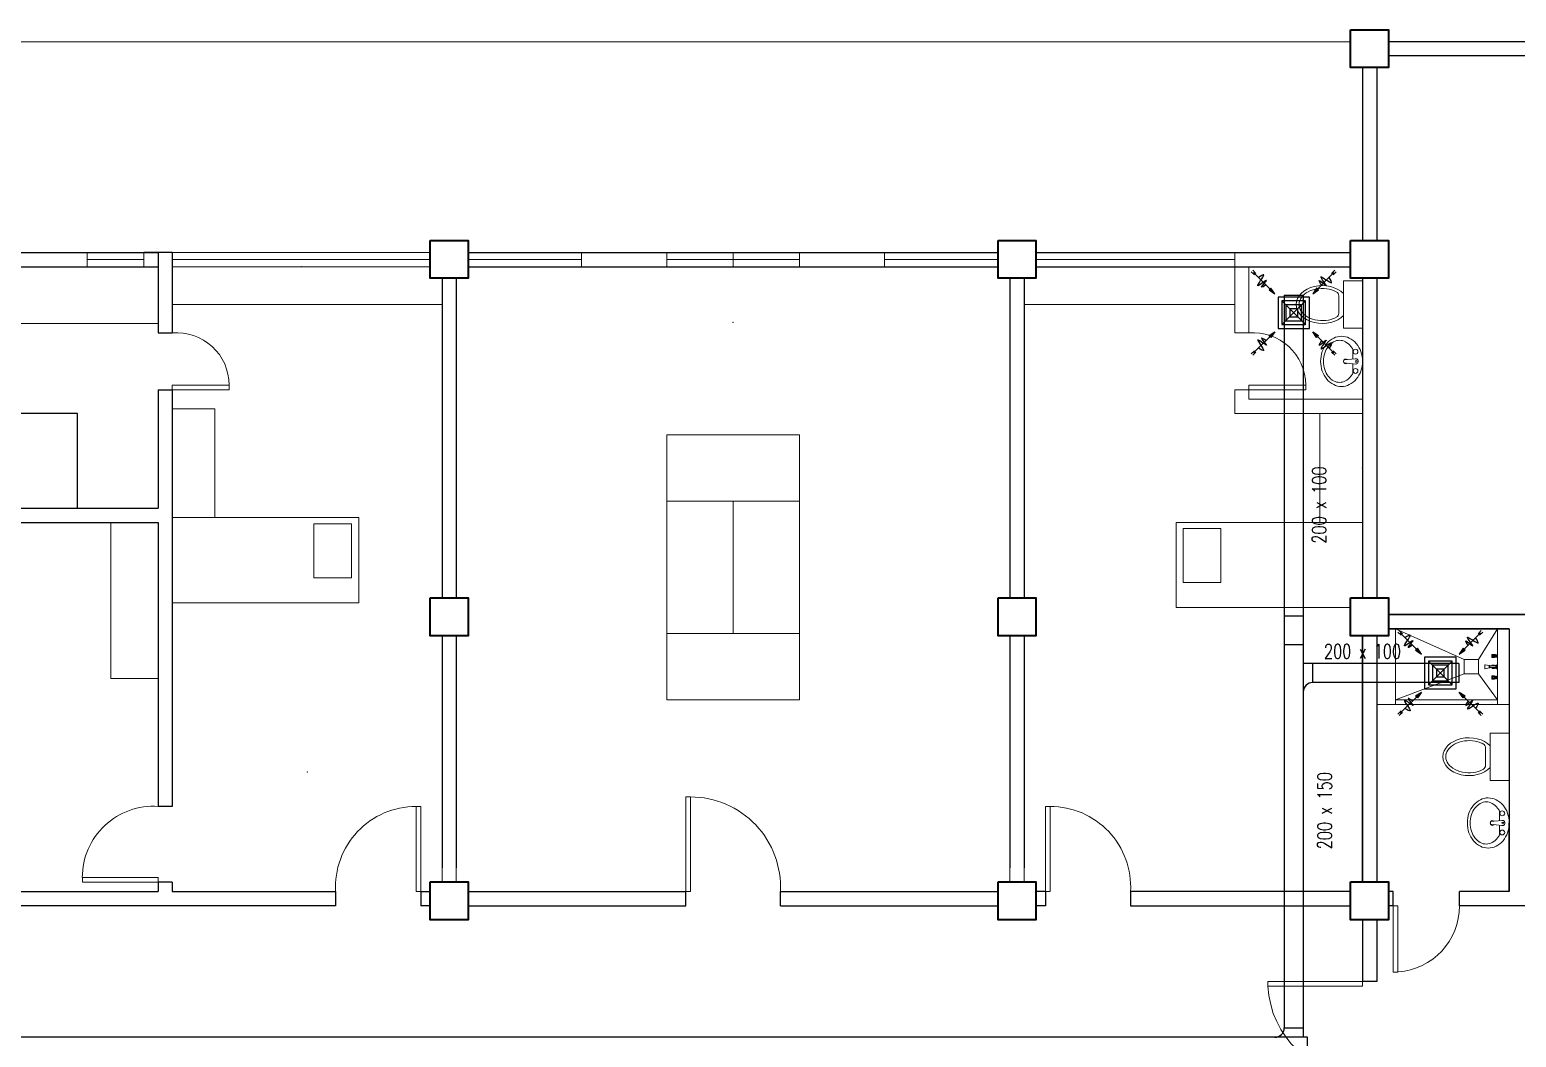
# Model space of a CAD drawing. Header units: millimetres. Extents: x 3 to 434, y 1 to 233.
# Drawn here: x 31.11 to 46.82, y 137.78 to 148.42 of the extents above; entities that cross this region are included whole.
import ezdxf

# ---------------------------------------------------------------- set-up
doc = ezdxf.new("R2010")
doc.units = ezdxf.units.MM
doc.header["$MEASUREMENT"] = 0
for name, color, linetype in [('AIR', 7, 'Continuous'), ('AIR-00', 8, 'Continuous'), ('AIR-03', 30, 'Continuous'), ('ducting label', 7, 'Continuous'), ('exhaust', 1, 'Continuous')]:
    doc.layers.add(name, color=color, linetype=linetype)
doc.styles.add('Arch-Dim', font='simplex.shx', dxfattribs={"width": 0.75})

# ---------------------------------------------------------------- blocks, each defined once
blk = doc.blocks.new('GRILL-C-IN')
at = {"layer": 'AIR-00', "ltscale": 3}
for p, q in [((-0.623, 0.601), (-0.674, 0.651)), ((-0.601, 0.623), (-0.651, 0.674)), ((-0.637, 0.637), (-0.3, 0.3)), ((0.637, 0.637), (0.3, 0.3)), ((0.601, 0.623), (0.651, 0.674)), ((0.623, 0.601), (0.674, 0.651)), ((-0.637, -0.637), (-0.3, -0.3)), ((0.637, -0.637), (0.3, -0.3)), ((-0.623, -0.601), (-0.674, -0.651)), ((-0.601, -0.623), (-0.651, -0.674)), ((0.601, -0.623), (0.651, -0.674)), ((0.623, -0.601), (0.674, -0.651))]:
    blk.add_line(p, q, dxfattribs=at)
at = {"layer": 'AIR-00', "color": 50}
for p, q in [((-0.188, 0.187), (0.187, -0.188)), ((0.187, 0.187), (-0.188, -0.188))]:
    blk.add_line(p, q, dxfattribs=at)
at = {"layer": 'AIR-00', "ltscale": 3}
for points in [[(-0.362, 0.393), (-0.393, 0.362), (-0.3, 0.3)], [(0.393, 0.362), (0.362, 0.393), (0.3, 0.3)], [(-0.362, -0.393), (-0.393, -0.362), (-0.3, -0.3)], [(0.393, -0.362), (0.362, -0.393), (0.3, -0.3)]]:
    blk.add_lwpolyline(points, close=True, dxfattribs=at)
at = {"layer": 'AIR-00', "color": 50}
for points in [[(-0.188, -0.188), (0.187, -0.188), (0.187, 0.187), (-0.188, 0.187)], [(-0.125, -0.125), (0.125, -0.125), (0.125, 0.125), (-0.125, 0.125)], [(-0.062, -0.062), (0.062, -0.062), (0.062, 0.062), (-0.062, 0.062)]]:
    blk.add_lwpolyline(points, close=True, dxfattribs=at)
at = {"layer": 'AIR-00', "ltscale": 3}
for points in [[(-0.441, 0.441), (-0.512, 0.404), (-0.432, 0.514), (-0.568, 0.43), (-0.477, 0.6), (-0.561, 0.561)], [(0.441, 0.441), (0.404, 0.512), (0.514, 0.432), (0.43, 0.568), (0.6, 0.477), (0.561, 0.561)], [(-0.441, -0.441), (-0.512, -0.404), (-0.432, -0.514), (-0.568, -0.43), (-0.477, -0.6), (-0.561, -0.561)], [(0.441, -0.441), (0.404, -0.512), (0.514, -0.432), (0.43, -0.568), (0.6, -0.477), (0.561, -0.561)]]:
    blk.add_spline(points, degree=3, dxfattribs=at)
for points in [[(-0.3, 0.3), (-0.362, 0.393), (-0.393, 0.362)], [(0.3, 0.3), (0.393, 0.362), (0.362, 0.393)], [(-0.3, -0.3), (-0.362, -0.393), (-0.393, -0.362)], [(0.3, -0.3), (0.393, -0.362), (0.362, -0.393)]]:
    blk.add_solid(points, dxfattribs=at)
at = {"layer": 'AIR-03', "color": 6}
blk.add_lwpolyline([(-0.25, -0.25), (0.25, -0.25), (0.25, 0.25), (-0.25, 0.25)], close=True, dxfattribs=at)

msp = doc.modelspace()

# ---------------------------------------------------------------- linework, layer by layer
at = {"color": 8, "lineweight": 9}
for p, q in [((45.07, 148.288), (29.745, 148.288)), ((31.72, 145.913), (31.72, 146.063)), ((31.72, 145.988), (32.32, 145.988)), ((32.32, 145.913), (31.72, 145.913)), ((32.32, 146.063), (32.32, 145.913)), ((33.382, 146.063), (32.62, 146.063)), ((35.345, 145.99), (32.62, 145.99)), ((33.382, 145.913), (32.62, 145.913)), ((34.582, 146.063), (33.382, 146.063)), ((34.582, 145.913), (33.382, 145.913)), ((34.582, 146.063), (35.345, 146.063)), ((34.582, 145.913), (35.345, 145.913)), ((35.745, 146.063), (35.745, 146.063)), ((36.945, 145.988), (35.745, 145.99)), ((36.945, 146.063), (36.945, 145.913)), ((37.845, 145.913), (37.845, 146.063)), ((39.245, 145.988), (37.845, 145.988)), ((38.545, 145.913), (37.845, 145.913)), ((38.545, 146.063), (38.545, 145.913)), ((38.545, 146.063), (39.245, 146.063)), ((39.245, 146.063), (39.245, 145.913)), ((40.145, 146.063), (40.145, 145.913)), ((40.145, 145.988), (41.345, 145.988)), ((41.745, 146.063), (41.745, 146.063)), ((43.845, 145.988), (41.745, 145.99)), ((43.845, 145.913), (43.845, 146.063)), ((43.845, 145.913), (43.995, 145.913)), ((44.995, 145.763), (45.195, 145.763)), ((44.995, 145.263), (44.995, 145.763)), ((45.195, 145.79), (45.195, 144.513)), ((45.195, 145.763), (45.195, 145.263)), ((44.945, 145.423), (44.945, 145.604)), ((32.47, 145.313), (30.97, 145.313)), ((45.195, 145.263), (44.995, 145.263)), ((44.997, 144.928), (45.119, 144.941)), ((44.997, 144.899), (45.119, 144.885)), ((45.545, 142.088), (45.545, 141.288)), ((46.62, 142.088), (46.62, 141.288)), ((46.488, 141.669), (46.488, 141.707)), ((46.535, 141.7), (46.493, 141.709)), ((46.535, 141.676), (46.493, 141.667)), ((46.542, 141.7), (46.535, 141.7)), ((46.535, 141.7), (46.535, 141.676)), ((46.535, 141.7), (46.535, 141.676)), ((46.535, 141.676), (46.542, 141.676)), ((46.542, 141.676), (46.542, 141.7)), ((46.542, 141.696), (46.604, 141.696)), ((46.604, 141.68), (46.542, 141.68)), ((46.561, 141.815), (46.561, 141.789)), ((46.561, 141.815), (46.563, 141.815)), ((46.561, 141.789), (46.563, 141.789)), ((46.561, 141.701), (46.561, 141.696)), ((46.561, 141.701), (46.563, 141.701)), ((46.561, 141.68), (46.561, 141.675)), ((46.561, 141.675), (46.563, 141.675)), ((46.563, 141.815), (46.565, 141.818)), ((46.563, 141.815), (46.563, 141.789)), ((46.563, 141.789), (46.565, 141.785)), ((46.563, 141.701), (46.565, 141.705)), ((46.563, 141.701), (46.563, 141.696)), ((46.563, 141.68), (46.563, 141.675)), ((46.563, 141.675), (46.565, 141.671)), ((46.565, 141.818), (46.565, 141.785)), ((46.565, 141.818), (46.587, 141.818)), ((46.565, 141.785), (46.587, 141.785)), ((46.565, 141.705), (46.565, 141.696)), ((46.565, 141.705), (46.587, 141.705)), ((46.565, 141.68), (46.565, 141.671)), ((46.565, 141.671), (46.587, 141.671)), ((46.573, 141.815), (46.586, 141.815)), ((46.573, 141.808), (46.585, 141.808)), ((46.573, 141.796), (46.585, 141.796)), ((46.573, 141.789), (46.586, 141.789)), ((46.573, 141.701), (46.586, 141.701)), ((46.573, 141.675), (46.586, 141.675)), ((46.587, 141.818), (46.591, 141.816)), ((46.587, 141.815), (46.587, 141.808)), ((46.587, 141.788), (46.587, 141.796)), ((46.587, 141.785), (46.591, 141.787)), ((46.587, 141.705), (46.591, 141.703)), ((46.587, 141.701), (46.587, 141.696)), ((46.587, 141.675), (46.587, 141.68)), ((46.587, 141.671), (46.591, 141.674)), ((46.592, 141.816), (46.598, 141.816)), ((46.592, 141.788), (46.598, 141.788)), ((46.592, 141.702), (46.598, 141.702)), ((46.592, 141.674), (46.598, 141.674)), ((46.598, 141.816), (46.601, 141.815)), ((46.598, 141.816), (46.598, 141.788)), ((46.598, 141.788), (46.601, 141.788)), ((46.598, 141.702), (46.598, 141.696)), ((46.598, 141.702), (46.601, 141.701)), ((46.598, 141.68), (46.598, 141.674)), ((46.598, 141.674), (46.601, 141.675)), ((46.601, 141.815), (46.601, 141.788)), ((46.612, 141.813), (46.601, 141.813)), ((46.612, 141.79), (46.601, 141.79)), ((46.601, 141.701), (46.601, 141.696)), ((46.604, 141.699), (46.601, 141.699)), ((46.601, 141.68), (46.601, 141.675)), ((46.604, 141.677), (46.601, 141.677)), ((46.604, 141.671), (46.604, 141.705)), ((46.604, 141.705), (46.614, 141.705)), ((46.604, 141.696), (46.604, 141.68)), ((46.614, 141.671), (46.604, 141.671)), ((46.619, 141.819), (46.612, 141.815)), ((46.612, 141.815), (46.612, 141.788)), ((46.619, 141.785), (46.612, 141.788)), ((46.614, 141.705), (46.62, 141.717)), ((46.614, 141.671), (46.614, 141.705)), ((46.614, 141.705), (46.614, 141.671)), ((46.62, 141.659), (46.614, 141.671)), ((46.619, 141.819), (46.619, 141.785)), ((46.619, 141.819), (46.62, 141.819)), ((46.619, 141.785), (46.62, 141.785)), ((46.62, 141.819), (46.62, 141.785)), ((46.62, 141.717), (46.62, 141.659)), ((46.561, 141.587), (46.563, 141.587)), ((46.561, 141.587), (46.561, 141.561)), ((46.561, 141.561), (46.563, 141.561)), ((46.563, 141.587), (46.565, 141.591)), ((46.563, 141.587), (46.563, 141.561)), ((46.563, 141.561), (46.565, 141.558)), ((46.565, 141.591), (46.587, 141.591)), ((46.565, 141.591), (46.565, 141.558)), ((46.565, 141.558), (46.587, 141.558)), ((46.573, 141.587), (46.586, 141.587)), ((46.573, 141.58), (46.585, 141.58)), ((46.573, 141.568), (46.585, 141.568)), ((46.573, 141.561), (46.586, 141.561)), ((46.587, 141.591), (46.591, 141.589)), ((46.587, 141.588), (46.587, 141.58)), ((46.587, 141.561), (46.587, 141.569)), ((46.587, 141.558), (46.591, 141.56)), ((46.592, 141.588), (46.598, 141.588)), ((46.592, 141.56), (46.598, 141.56)), ((46.598, 141.588), (46.598, 141.56)), ((46.598, 141.588), (46.601, 141.588)), ((46.598, 141.56), (46.601, 141.561)), ((46.601, 141.588), (46.601, 141.561)), ((46.612, 141.586), (46.601, 141.586)), ((46.612, 141.563), (46.601, 141.563)), ((46.619, 141.591), (46.612, 141.588)), ((46.612, 141.588), (46.612, 141.561)), ((46.619, 141.557), (46.612, 141.561)), ((46.619, 141.591), (46.62, 141.591)), ((46.619, 141.591), (46.619, 141.557)), ((46.619, 141.557), (46.62, 141.557)), ((46.62, 141.591), (46.62, 141.557)), ((45.545, 141.288), (45.345, 141.288)), ((46.745, 140.988), (46.545, 140.988)), ((46.545, 140.988), (46.545, 140.488)), ((46.745, 140.488), (46.745, 140.988)), ((46.495, 140.829), (46.495, 140.648)), ((46.545, 140.488), (46.745, 140.488)), ((46.547, 140.053), (46.669, 140.066)), ((46.547, 140.024), (46.669, 140.01)), ((35.47, 139.415), (35.47, 139.563)), ((35.62, 139.415), (35.62, 139.563)), ((41.47, 139.415), (41.47, 139.563)), ((41.62, 139.415), (41.62, 139.563)), ((35.745, 139.313), (35.745, 139.313)), ((35.745, 139.163), (35.745, 139.163))]:
    msp.add_line(p, q, dxfattribs=at)
at = {"color": 8, "lineweight": 25}
for p, q in [((51.17, 148.288), (45.47, 148.288)), ((51.17, 148.138), (45.47, 148.138)), ((45.195, 148.015), (45.195, 146.19)), ((45.345, 148.015), (45.345, 146.19)), ((30.507, 146.063), (31.707, 146.063)), ((30.97, 145.913), (31.707, 145.913)), ((31.707, 146.063), (32.47, 146.063)), ((31.707, 145.913), (32.47, 145.913)), ((32.47, 146.063), (32.32, 146.063)), ((32.47, 146.063), (32.47, 145.213)), ((32.62, 146.063), (32.47, 146.063)), ((32.62, 146.063), (32.62, 145.213)), ((35.745, 146.063), (41.345, 146.063)), ((35.745, 145.913), (41.345, 145.913)), ((41.745, 146.063), (45.07, 146.063)), ((41.745, 145.913), (45.07, 145.913)), ((35.47, 145.79), (35.47, 142.415)), ((35.62, 145.79), (35.62, 142.415)), ((41.47, 145.79), (41.47, 142.415)), ((41.62, 145.79), (41.62, 142.415)), ((45.195, 145.79), (45.195, 142.415)), ((45.345, 145.79), (45.345, 142.415)), ((45.345, 145.79), (45.345, 142.415)), ((32.47, 145.213), (32.62, 145.213)), ((32.47, 144.613), (32.47, 143.363)), ((32.47, 144.613), (32.62, 144.613)), ((32.62, 144.613), (32.62, 140.213)), ((45.195, 144.363), (45.195, 142.415)), ((29.62, 143.363), (32.47, 143.363)), ((29.62, 143.213), (32.47, 143.213)), ((32.47, 143.213), (32.47, 140.213)), ((45.47, 142.238), (46.995, 142.238)), ((46.995, 142.238), (45.47, 142.238)), ((35.47, 142.015), (35.47, 139.563)), ((35.62, 142.015), (35.62, 139.563)), ((41.47, 142.015), (41.47, 139.563)), ((41.62, 142.015), (41.62, 139.563)), ((45.195, 142.015), (45.195, 139.415)), ((45.195, 139.415), (45.195, 142.015)), ((45.345, 142.015), (45.345, 139.415)), ((45.345, 142.015), (45.345, 139.415)), ((45.47, 142.088), (46.745, 142.088)), ((46.745, 142.088), (45.47, 142.088)), ((46.745, 142.088), (46.745, 139.313)), ((32.62, 140.213), (32.47, 140.213)), ((46.745, 139.313), (46.745, 140.038)), ((32.47, 139.413), (32.47, 139.313)), ((32.62, 139.413), (32.47, 139.413)), ((32.62, 139.413), (32.62, 139.313)), ((30.645, 139.313), (32.47, 139.313)), ((34.345, 139.163), (30.645, 139.163)), ((32.62, 139.313), (34.345, 139.313)), ((34.345, 139.313), (34.345, 139.163)), ((35.245, 139.313), (35.345, 139.313)), ((35.245, 139.313), (35.245, 139.163)), ((35.345, 139.163), (35.245, 139.163)), ((35.745, 139.313), (38.045, 139.313)), ((35.745, 139.163), (38.045, 139.163)), ((38.045, 139.163), (38.045, 139.313)), ((39.045, 139.313), (41.345, 139.313)), ((39.045, 139.163), (39.045, 139.313)), ((39.045, 139.163), (41.345, 139.163)), ((41.845, 139.313), (41.745, 139.313)), ((41.745, 139.313), (41.745, 139.313)), ((41.845, 139.163), (41.745, 139.163)), ((41.745, 139.163), (41.745, 139.163)), ((41.845, 139.313), (41.845, 139.163)), ((45.07, 139.313), (42.745, 139.313)), ((42.745, 139.313), (42.745, 139.163)), ((42.745, 139.163), (45.07, 139.163)), ((45.52, 139.313), (45.47, 139.313)), ((45.52, 139.163), (45.47, 139.163)), ((45.52, 139.163), (45.52, 139.313)), ((46.745, 139.313), (46.22, 139.313)), ((49.295, 139.163), (46.22, 139.163)), ((46.745, 139.313), (46.645, 139.313)), ((45.195, 139.015), (45.195, 138.363)), ((45.345, 139.015), (45.345, 138.363)), ((45.345, 138.363), (45.195, 138.363))]:
    msp.add_line(p, q, dxfattribs=at)
at = {"color": 8, "lineweight": 9, "ltscale": 0.4}
for p, q in [((43.845, 145.213), (43.845, 145.913)), ((43.995, 145.213), (43.995, 145.913)), ((35.47, 145.513), (32.62, 145.513)), ((43.845, 145.513), (41.62, 145.513)), ((43.995, 145.213), (43.845, 145.213)), ((43.995, 144.613), (43.845, 144.613)), ((43.845, 144.613), (43.845, 144.363)), ((43.995, 144.613), (43.995, 144.513)), ((45.195, 144.513), (43.995, 144.513)), ((45.195, 144.513), (43.995, 144.513)), ((45.195, 144.363), (43.845, 144.363)), ((31.97, 143.213), (31.97, 141.563)), ((31.97, 141.563), (32.47, 141.563))]:
    msp.add_line(p, q, dxfattribs=at)
at = {"color": 8, "lineweight": 13, "ltscale": 0.4}
msp.add_line((43.995, 144.663), (43.995, 144.613), dxfattribs=at)
at = {"color": 8, "lineweight": 9, "ltscale": 0.3}
for p, q in [((46.27, 141.763), (45.545, 142.088)), ((46.42, 141.763), (46.62, 142.088)), ((46.27, 141.613), (45.545, 141.338)), ((46.42, 141.613), (46.62, 141.338))]:
    msp.add_line(p, q, dxfattribs=at)
at = {"color": 8, "lineweight": 13}
for p, q in [((45.52, 139.163), (45.52, 138.463)), ((45.52, 139.163), (45.57, 139.163)), ((45.57, 138.463), (45.57, 139.163)), ((45.52, 138.463), (45.57, 138.463)), ((45.195, 138.363), (44.195, 138.363)), ((44.195, 138.363), (44.195, 138.313)), ((44.195, 138.313), (45.195, 138.313)), ((45.195, 138.313), (45.195, 138.363))]:
    msp.add_line(p, q, dxfattribs=at)
at = {"color": 8, "lineweight": 25, "ltscale": 0.3}
msp.add_line((46.22, 139.163), (46.22, 139.313), dxfattribs=at)
at = {"color": 8, "lineweight": 35}
for points in [[(45.07, 148.415), (45.47, 148.415), (45.47, 148.015), (45.07, 148.015)], [(35.345, 146.19), (35.745, 146.19), (35.745, 145.79), (35.345, 145.79)], [(41.345, 146.19), (41.745, 146.19), (41.745, 145.79), (41.345, 145.79)], [(45.07, 146.19), (45.47, 146.19), (45.47, 145.79), (45.07, 145.79)], [(35.345, 142.415), (35.745, 142.415), (35.745, 142.015), (35.345, 142.015)], [(41.345, 142.415), (41.745, 142.415), (41.745, 142.015), (41.345, 142.015)], [(45.07, 142.415), (45.47, 142.415), (45.47, 142.015), (45.07, 142.015)], [(35.345, 139.415), (35.745, 139.415), (35.745, 139.015), (35.345, 139.015)], [(41.345, 139.415), (41.745, 139.415), (41.745, 139.015), (41.345, 139.015)], [(45.07, 139.415), (45.47, 139.415), (45.47, 139.015), (45.07, 139.015)]]:
    msp.add_lwpolyline(points, close=True, dxfattribs=at)
at = {"color": 8, "lineweight": 9}
for points in [[(31.72, 146.063), (32.32, 146.063), (32.32, 145.913), (31.72, 145.913)], [(35.745, 146.063), (36.945, 146.063), (36.945, 145.913), (35.745, 145.913)], [(37.845, 146.063), (39.245, 146.063), (39.245, 145.913), (37.845, 145.913)], [(40.145, 146.063), (41.345, 146.063), (41.345, 145.913), (40.145, 145.913)], [(41.745, 146.063), (43.845, 146.063), (43.845, 145.913), (41.745, 145.913)], [(39.245, 143.438), (39.245, 144.138), (37.845, 144.138), (37.845, 143.438)], [(38.545, 143.438), (37.845, 143.438), (37.845, 142.038), (38.545, 142.038)], [(38.545, 143.438), (39.245, 143.438), (39.245, 142.038), (38.545, 142.038)], [(39.245, 142.038), (39.245, 141.338), (37.845, 141.338), (37.845, 142.038)]]:
    msp.add_lwpolyline(points, close=True, dxfattribs=at)
for points in [[(44.974, 144.648, -0.11576), (44.891, 144.667, -0.104047), (44.818, 144.726, -0.090875), (44.77, 144.81, -0.083344), (44.753, 144.913, -0.083344), (44.77, 145.017, -0.090875), (44.818, 145.101, -0.104047), (44.891, 145.159, -0.11576), (44.974, 145.178, -0.11576), (45.056, 145.159, -0.104047), (45.13, 145.101, -0.090875), (45.178, 145.017, -0.083344), (45.195, 144.913, -0.083344), (45.178, 144.81, -0.090875), (45.13, 144.726, -0.104047), (45.056, 144.667, -0.11576)], [(46.524, 140.303, 0.11576), (46.441, 140.284, 0.104047), (46.368, 140.226, 0.090875), (46.32, 140.142, 0.083344), (46.303, 140.038, 0.083344), (46.32, 139.935, 0.090875), (46.368, 139.851, 0.104047), (46.441, 139.792, 0.11576), (46.524, 139.773, 0.11576), (46.606, 139.792, 0.104047), (46.68, 139.851, 0.090875), (46.728, 139.935, 0.083344), (46.745, 140.038, 0.083344), (46.728, 140.142, 0.090875), (46.68, 140.226, 0.104047), (46.606, 140.284, 0.11576)]]:
    msp.add_lwpolyline(points, format="xyb", close=True, dxfattribs=at)
for points in [[(44.953, 144.691, -0.124838), (44.89, 144.706, -0.105788), (44.833, 144.756, -0.086697), (44.796, 144.826, -0.076776), (44.783, 144.913, -0.076776), (44.796, 145.001, -0.086697), (44.833, 145.07, -0.105788), (44.89, 145.12, -0.124838), (44.953, 145.136, -0.124838), (45.015, 145.12, -0.105788), (45.073, 145.07, -0.040067), (45.093, 145.04), (45.093, 144.938, -0.040067)], [(45.093, 144.889), (45.093, 144.787, -0.040067), (45.073, 144.756, -0.105788), (45.015, 144.706, -0.124838), (44.953, 144.691, -0.124838)], [(46.503, 140.261, 0.124838), (46.44, 140.245, 0.105788), (46.383, 140.195, 0.086697), (46.346, 140.126, 0.076776), (46.333, 140.038, 0.076776), (46.346, 139.951, 0.086697), (46.383, 139.881, 0.105788), (46.44, 139.831, 0.124838), (46.503, 139.816, 0.124838), (46.565, 139.831, 0.105788), (46.623, 139.881, 0.040067), (46.643, 139.912), (46.643, 140.014, 0.040067)], [(46.643, 140.063), (46.643, 140.165, 0.040067), (46.623, 140.195, 0.105788), (46.565, 140.245, 0.124838), (46.503, 140.261, 0.124838)]]:
    msp.add_lwpolyline(points, format="xyb", dxfattribs=at)
at = {"color": 8, "lineweight": 13, "ltscale": 0.03}
for points in [[(32.62, 144.613), (32.62, 144.663), (33.22, 144.663), (33.22, 144.613)], [(43.995, 144.613), (43.995, 144.663), (44.595, 144.663), (44.595, 144.613)], [(35.245, 139.313), (35.195, 139.313), (35.195, 140.213), (35.245, 140.213)], [(41.845, 139.313), (41.895, 139.313), (41.895, 140.213), (41.845, 140.213)], [(32.47, 139.413), (32.47, 139.463), (31.67, 139.463), (31.67, 139.413)]]:
    msp.add_lwpolyline(points, close=True, dxfattribs=at)
at = {"color": 8, "lineweight": 25, "ltscale": 0.1}
msp.add_lwpolyline([(31.62, 144.363), (29.62, 144.363), (29.62, 143.363), (31.62, 143.363)], close=True, dxfattribs=at)
at = {"color": 8, "lineweight": 9, "ltscale": 0.3}
for points in [[(32.62, 143.263), (32.62, 144.413), (33.07, 144.413), (33.07, 143.263)], [(45.195, 143.213), (45.195, 144.363), (44.745, 144.363), (44.745, 143.213)], [(34.59, 142.363), (32.62, 142.363), (32.62, 143.263), (34.59, 143.263)], [(34.115, 142.628), (34.515, 142.628), (34.515, 143.198), (34.115, 143.198)], [(43.7, 142.578), (43.3, 142.578), (43.3, 143.148), (43.7, 143.148)]]:
    msp.add_lwpolyline(points, close=True, dxfattribs=at)
for points in [[(45.195, 142.415), (45.195, 143.213), (43.225, 143.213), (43.225, 142.313), (45.07, 142.313)], [(46.62, 141.338), (45.545, 141.338), (45.545, 141.288), (46.745, 141.288), (46.745, 141.288)]]:
    msp.add_lwpolyline(points, dxfattribs=at)
at = {"color": 8, "lineweight": 9, "ltscale": 0.03}
msp.add_lwpolyline([(46.42, 141.613), (46.42, 141.763), (46.27, 141.763), (46.27, 141.613)], close=True, dxfattribs=at)
at = {"color": 8, "lineweight": 13}
msp.add_lwpolyline([(38.045, 139.313), (38.095, 139.313), (38.095, 140.313), (38.045, 140.313)], close=True, dxfattribs=at)
at = {"color": 8, "lineweight": 9}
for centre, radius in [((45.122, 145.015), 0.0255), ((45.122, 144.812), 0.0255), ((45.128, 144.913), 0.0095), ((46.672, 140.14), 0.0255), ((46.672, 139.937), 0.0255), ((46.678, 140.038), 0.0095)]:
    msp.add_circle(centre, radius, dxfattribs=at)
for centre, radius, start, end in [((44.895, 145.604), 0.05, 0, 61.9916), ((44.895, 145.423), 0.05, 298.1501, 0), ((45.02, 144.913), 0.025, 161.3793, 198.6207), ((45.091, 144.913), 0.0948, 171.2026, 188.7974), ((45.02, 144.913), 0.025, 48.7978, 143.6932), ((45.02, 144.913), 0.025, 216.3068, 311.2022), ((45.122, 144.913), 0.028, 263.7545, 96.2455), ((46.445, 140.829), 0.05, 0, 61.8499), ((46.445, 140.648), 0.05, 298.0084, 360), ((46.57, 140.038), 0.025, 161.3793, 198.6207), ((46.641, 140.038), 0.0948, 171.2026, 188.7974), ((46.57, 140.038), 0.025, 48.7978, 143.6932), ((46.57, 140.038), 0.025, 216.3068, 311.2022), ((46.672, 140.038), 0.028, 263.7545, 96.2455)]:
    msp.add_arc(centre, radius, start, end, dxfattribs=at)
at = {"color": 8, "lineweight": 13, "ltscale": 0.03}
for centre, radius, start, end in [((32.668, 144.663), 0.552, 0, 94.9791), ((44.043, 144.663), 0.552, 0, 94.9791), ((32.421, 139.463), 0.752, 86.3048, 180), ((35.195, 139.362), 0.851, 90, 183.2732), ((41.895, 139.362), 0.851, 356.7268, 90)]:
    msp.add_arc(centre, radius, start, end, dxfattribs=at)
at = {"color": 8, "lineweight": 13}
for centre, radius, start, end in [((38.095, 139.362), 0.951, 357.0624, 90), ((45.52, 139.163), 0.7, 274.096, 0), ((45.195, 138.363), 1, 182.866, 270)]:
    msp.add_arc(centre, radius, start, end, dxfattribs=at)
at = {"color": 8, "lineweight": 9, "extrusion": (0, 0, -1)}
msp.add_ellipse((44.77, 145.513), major_axis=(0.275, 0), ratio=0.727273, start_param=0.612555, end_param=5.670631, dxfattribs=at)
at = {"color": 8, "lineweight": 9, "extrusion": (-2.88216e-41, -4.99074e-41, -1)}
msp.add_ellipse((46.491, 141.705), major_axis=(-0.00268, 0.00268), ratio=1, start_param=6.066732, end_param=7.436794, dxfattribs=at)
at = {"color": 8, "lineweight": 9}
for centre, major_axis, ratio, start_param, end_param in [((46.574, 141.827), (0.00896, 0.00896), 1, 3.15309, 3.864175), ((46.569, 141.802), (0.00268, 0.00268), 1, 1.643677, 3.068487), ((46.574, 141.776), (-0.00896, 0.00896), 1, -0.722807, -0.011722), ((46.574, 141.714), (0.00896, 0.00896), 1, 3.15309, 3.864175), ((46.574, 141.662), (0.00896, 0.00896), 1, 0.847989, 1.559075), ((46.574, 141.797), (0.00738, 0.00738), 1, 0.858879, 1.643677), ((46.574, 141.806), (-0.00738, 0.00738), 1, 1.497691, 2.282489), ((46.585, 141.804), (0.00268, 0.00268), 1, 0.157647, 0.785286), ((46.585, 141.799), (0.00268, 0.00268), 1, 3.926878, 4.554518), ((46.586, 141.819), (-0.00268, 0.00268), 1, 2.356082, 2.983721), ((46.586, 141.785), (-0.00268, 0.00268), 1, -1.41315, -0.785511), ((46.586, 141.705), (0.00268, 0.00268), 1, 3.926878, 4.554518), ((46.586, 141.671), (0.00268, 0.00268), 1, 0.157647, 0.785286), ((46.579, 141.83), (-0.0118, 0.0118), 1, 2.876824, 3.009049), ((46.58, 141.797), (-0.00887, 0.00887), 1, 4.509022, 4.870036), ((46.58, 141.806), (-0.00887, 0.00887), 1, 2.983721, 3.344735), ((46.579, 141.773), (0.0118, 0.0118), 1, 0.132318, 0.264544), ((46.579, 141.716), (-0.0118, 0.0118), 1, 2.876824, 3.009049), ((46.579, 141.66), (-0.0118, 0.0118), 1, -1.438478, -1.306252), ((46.592, 141.819), (-0.00268, 0.00268), 1, 1.862141, 2.356082), ((46.588, 141.802), (0.00268, 0.00268), 1, 4.915531, 6.079819), ((46.592, 141.784), (-0.00268, 0.00268), 1, -0.785511, -0.291569), ((46.592, 141.706), (0.00268, 0.00268), 1, 3.432937, 3.926878), ((46.592, 141.67), (0.00268, 0.00268), 1, 0.785286, 1.279227), ((46.491, 141.671), (-0.00268, 0.00268), 1, 1.354119, 2.724181), ((46.574, 141.6), (0.00896, 0.00896), 1, 3.15309, 3.864175), ((46.569, 141.574), (0.00268, 0.00268), 1, 1.643677, 3.068487), ((46.574, 141.549), (-0.00896, 0.00896), 1, -0.722807, -0.011722), ((46.574, 141.57), (0.00738, 0.00738), 1, 0.858879, 1.643677), ((46.574, 141.579), (-0.00738, 0.00738), 1, 1.497691, 2.282489), ((46.585, 141.577), (0.00268, 0.00268), 1, 0.157647, 0.785286), ((46.585, 141.572), (0.00268, 0.00268), 1, 3.926878, 4.554518), ((46.586, 141.591), (-0.00268, 0.00268), 1, 2.356082, 2.983721), ((46.586, 141.558), (-0.00268, 0.00268), 1, -1.41315, -0.785511), ((46.579, 141.603), (0.0118, 0.0118), 1, 4.44762, 4.579846), ((46.58, 141.57), (-0.00887, 0.00887), 1, 4.509022, 4.870036), ((46.58, 141.579), (-0.00887, 0.00887), 1, 2.983721, 3.344735), ((46.579, 141.546), (0.0118, 0.0118), 1, 0.132318, 0.264544), ((46.592, 141.592), (-0.00268, 0.00268), 1, 1.862141, 2.356082), ((46.588, 141.574), (0.00268, 0.00268), 1, 4.915531, 6.079819), ((46.592, 141.557), (-0.00268, 0.00268), 1, -0.785511, -0.291569), ((46.32, 140.738), (0.275, 0), 0.727273, 0.612555, 5.670631)]:
    msp.add_ellipse(centre, major_axis=major_axis, ratio=ratio, start_param=start_param, end_param=end_param, dxfattribs=at)
for points in [[(44.918, 145.378), (44.902, 145.37), (44.884, 145.362), (44.793, 145.335), (44.706, 145.34), (44.574, 145.398), (44.533, 145.448), (44.519, 145.546), (44.545, 145.599), (44.656, 145.673), (44.74, 145.69), (44.854, 145.675), (44.889, 145.663), (44.918, 145.648)], [(46.468, 140.873), (46.452, 140.882), (46.434, 140.889), (46.343, 140.916), (46.256, 140.911), (46.124, 140.853), (46.083, 140.803), (46.069, 140.705), (46.095, 140.653), (46.206, 140.579), (46.29, 140.561), (46.404, 140.576), (46.439, 140.588), (46.468, 140.604)]]:
    msp.add_open_spline(points, degree=3, knots=[0.937253, 0.937253, 0.937253, 0.937253, 1.185372, 1.185372, 2.113864, 2.113864, 3.042356, 3.042356, 3.970847, 3.970847, 4.899339, 4.899339, 5.346062, 5.346062, 5.346062, 5.346062], dxfattribs=at)
for p in [(33.982, 145.913), (45.195, 143.788)]:
    msp.add_point(p, dxfattribs=at)
at = {"color": 8, "lineweight": 9, "ltscale": 0.3}
for p in [(38.545, 145.324), (34.045, 140.577)]:
    msp.add_point(p, dxfattribs=at)
at = {"layer": 'exhaust'}
for p, q in [((44.369, 145.613), (44.369, 137.875)), ((44.369, 145.613), (44.569, 145.613)), ((44.569, 145.613), (44.569, 137.775)), ((44.569, 142.221), (44.369, 142.221)), ((44.569, 141.921), (44.369, 141.921)), ((46.214, 141.721), (44.569, 141.721)), ((44.669, 141.521), (44.669, 141.721)), ((46.214, 141.721), (46.214, 141.521)), ((46.214, 141.521), (44.669, 141.521)), ((44.615, 137.775), (30.925, 137.775)), ((44.369, 137.875), (44.569, 137.875)), ((44.615, 137.5), (44.615, 137.775))]:
    msp.add_line(p, q, dxfattribs=at)
for centre, start, end in [((44.669, 141.421), 90, 180), ((44.269, 137.875), 270, 0)]:
    msp.add_arc(centre, 0.1, start, end, dxfattribs=at)

# ---------------------------------------------------------------- block references
at = {"layer": 'AIR', "xscale": 0.6658363358532475, "yscale": 0.6658363358532475, "zscale": 0.6658363358532475}
for p in [(44.469, 145.426), (46.017, 141.621)]:
    msp.add_blockref('GRILL-C-IN', p, dxfattribs=at)

# ---------------------------------------------------------------- texts
at = {"layer": 'ducting label', "color": 240, "linetype": 'Continuous', "lineweight": 25, "true_color": 0xed1f24, "char_height": 0.15, "attachment_point": 1, "rotation": 90, "style": 'Arch-Dim'}
for s, insert in [('\\A1;200 x 100', (44.662, 142.988)), ('\\A1;200 x 150', (44.72, 139.76))]:
    msp.add_mtext_dynamic_manual_height_columns(s, width=1.19515, gutter_width=1.011, heights=[0], dxfattribs=dict(at, insert=insert))
at = {"layer": 'ducting label', "color": 240, "linetype": 'Continuous', "lineweight": 25, "true_color": 0xed1f24, "insert": (44.788, 141.925), "char_height": 0.15, "attachment_point": 1, "style": 'Arch-Dim'}
msp.add_mtext_dynamic_manual_height_columns('\\A1;200 x 100', width=1.19515, gutter_width=1.011, heights=[0], dxfattribs=at)

doc.saveas('drawing.dxf')
